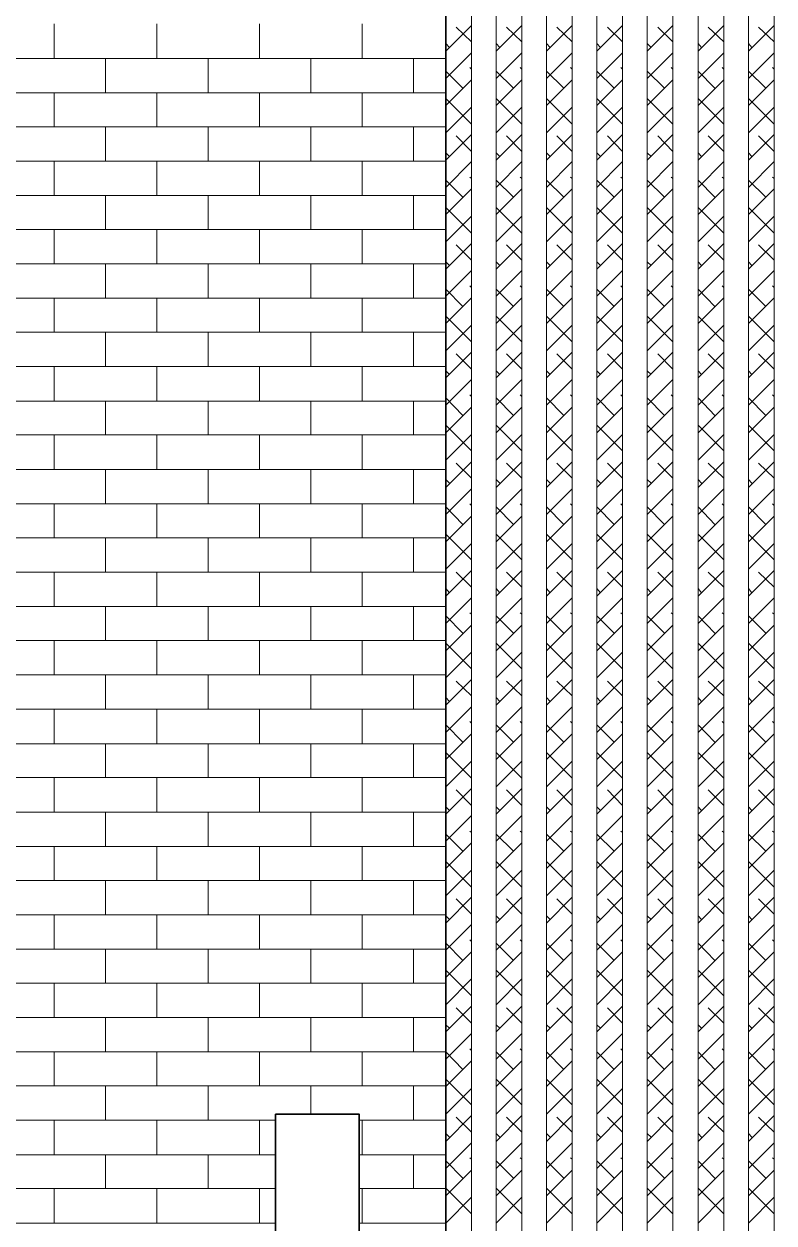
# Model space of a CAD drawing. Header units: inches. Extents: x 5 to 516, y -193 to 129.
# Drawn here: x 95.78 to 100.65, y -60.84 to -53.06 of the extents above; entities that cross this region are included whole.
import ezdxf

# ---------------------------------------------------------------- set-up
doc = ezdxf.new("R2010")
doc.units = ezdxf.units.IN
doc.header["$MEASUREMENT"] = 0
doc.layers.add('PDF4_Geometry', color=7, linetype='Continuous')

msp = doc.modelspace()

# ---------------------------------------------------------------- linework, layer by layer
at = {"layer": 'PDF4_Geometry', "lineweight": 35}
msp.add_lwpolyline([(98.5187573, -65.2863152), (98.5187573, -46.9696464)], dxfattribs=at)
at = {"layer": 'PDF4_Geometry', "lineweight": 15}
for points in [[(98.685424, -64.7863186), (98.685424, -47.0329839), (98.5187573, -47.0329839), (98.5187573, -64.7863186)], [(99.0120909, -64.7863186), (99.0120909, -47.0329839), (98.8454243, -47.0329839), (98.8454243, -64.7863186)], [(99.3387545, -64.7863186), (99.3387545, -47.0329839), (99.1720878, -47.0329839), (99.1720878, -64.7863186)], [(99.6654215, -64.7863186), (99.6654215, -47.0329839), (99.4987548, -47.0329839), (99.4987548, -64.7863186)], [(99.9920884, -64.7863186), (99.9920884, -47.0329839), (99.8254218, -47.0329839), (99.8254218, -64.7863186)], [(100.3220886, -64.7863186), (100.3220886, -47.0329839), (100.1554219, -47.0329839), (100.1554219, -64.7863186)], [(100.6487556, -64.7863186), (100.6487556, -47.0329839), (100.4820889, -47.0329839), (100.4820889, -64.7863186)]]:
    msp.add_lwpolyline(points, close=True, dxfattribs=at)
for points in [[(95.9754221, -53.2829844), (95.9754221, -53.0596511)], [(96.6420889, -53.2829844), (96.6420889, -53.0596511)], [(97.3087556, -53.2829844), (97.3087556, -53.0596511)], [(97.9754223, -53.2829844), (97.9754223, -53.0596511)], [(91.3120917, -53.2829844), (98.518759, -53.2829844)], [(96.3087555, -53.5063121), (96.3087555, -53.2829787)], [(96.9754222, -53.5063121), (96.9754222, -53.2829787)], [(97.6420889, -53.5063121), (97.6420889, -53.2829787)], [(98.3087557, -53.5063121), (98.3087557, -53.2829787)], [(91.3120917, -53.5063121), (98.518759, -53.5063121)], [(95.9754221, -53.7263167), (95.9754221, -53.5063167)], [(96.6420889, -53.7263167), (96.6420889, -53.5063167)], [(97.3087556, -53.7263167), (97.3087556, -53.5063167)], [(97.9754223, -53.7263167), (97.9754223, -53.5063167)], [(91.3120917, -53.7263167), (98.518759, -53.7263167)], [(96.3087555, -53.9496511), (96.3087555, -53.7263178)], [(96.9754222, -53.9496511), (96.9754222, -53.7263178)], [(97.6420889, -53.9496511), (97.6420889, -53.7263178)], [(98.3087557, -53.9496511), (98.3087557, -53.7263178)], [(91.3120917, -53.9496511), (98.518759, -53.9496511)], [(95.9754221, -54.1729788), (95.9754221, -53.9496454)], [(96.6420889, -54.1729788), (96.6420889, -53.9496454)], [(97.3087556, -54.1729788), (97.3087556, -53.9496454)], [(97.9754223, -54.1729788), (97.9754223, -53.9496454)], [(91.3120917, -54.1729788), (98.518759, -54.1729788)], [(96.3087555, -54.3929834), (96.3087555, -54.1729834)], [(96.9754222, -54.3929834), (96.9754222, -54.1729834)], [(97.6420889, -54.3929834), (97.6420889, -54.1729834)], [(98.3087557, -54.3929834), (98.3087557, -54.1729834)], [(91.3120917, -54.3929834), (98.518759, -54.3929834)], [(95.9754221, -54.6163179), (95.9754221, -54.3929845)], [(96.6420889, -54.6163179), (96.6420889, -54.3929845)], [(97.3087556, -54.6163179), (97.3087556, -54.3929845)], [(97.9754223, -54.6163179), (97.9754223, -54.3929845)], [(91.3120917, -54.6163179), (98.518759, -54.6163179)], [(96.3087555, -54.8396455), (96.3087555, -54.6163122)], [(96.9754222, -54.8396455), (96.9754222, -54.6163122)], [(97.6420889, -54.8396455), (97.6420889, -54.6163122)], [(98.3087557, -54.8396455), (98.3087557, -54.6163122)], [(91.3120917, -54.8396455), (98.518759, -54.8396455)], [(95.9754221, -55.0596501), (95.9754221, -54.8396501)], [(96.6420889, -55.0596501), (96.6420889, -54.8396501)], [(97.3087556, -55.0596501), (97.3087556, -54.8396501)], [(97.9754223, -55.0596501), (97.9754223, -54.8396501)], [(91.3120917, -55.0596501), (98.518759, -55.0596501)], [(96.3087555, -55.2829846), (96.3087555, -55.0596512)], [(96.9754222, -55.2829846), (96.9754222, -55.0596512)], [(97.6420889, -55.2829846), (97.6420889, -55.0596512)], [(98.3087557, -55.2829846), (98.3087557, -55.0596512)], [(91.3120917, -55.2829846), (98.518759, -55.2829846)], [(95.9754221, -55.5063122), (95.9754221, -55.2829789)], [(96.6420889, -55.5063122), (96.6420889, -55.2829789)], [(97.3087556, -55.5063122), (97.3087556, -55.2829789)], [(97.9754223, -55.5063122), (97.9754223, -55.2829789)], [(91.3120917, -55.5063122), (98.518759, -55.5063122)], [(96.3087555, -55.7263169), (96.3087555, -55.5063168)], [(96.9754222, -55.7263169), (96.9754222, -55.5063168)], [(97.6420889, -55.7263169), (97.6420889, -55.5063168)], [(98.3087557, -55.7263169), (98.3087557, -55.5063168)], [(91.3120917, -55.7263169), (98.518759, -55.7263169)], [(95.9754221, -55.9496513), (95.9754221, -55.726318)], [(96.6420889, -55.9496513), (96.6420889, -55.726318)], [(97.3087556, -55.9496513), (97.3087556, -55.726318)], [(97.9754223, -55.9496513), (97.9754223, -55.726318)], [(91.3120917, -55.9496513), (98.518759, -55.9496513)], [(96.3087555, -56.172979), (96.3087555, -55.9496456)], [(96.9754222, -56.172979), (96.9754222, -55.9496456)], [(97.6420889, -56.172979), (97.6420889, -55.9496456)], [(98.3087557, -56.172979), (98.3087557, -55.9496456)], [(91.3120917, -56.172979), (98.518759, -56.172979)], [(95.9754221, -56.3929836), (95.9754221, -56.1729836)], [(96.6420889, -56.3929836), (96.6420889, -56.1729836)], [(97.3087556, -56.3929836), (97.3087556, -56.1729836)], [(97.9754223, -56.3929836), (97.9754223, -56.1729836)], [(91.3120917, -56.3929836), (98.518759, -56.3929836)], [(96.3087555, -56.616318), (96.3087555, -56.3929847)], [(96.9754222, -56.616318), (96.9754222, -56.3929847)], [(97.6420889, -56.616318), (97.6420889, -56.3929847)], [(98.3087557, -56.616318), (98.3087557, -56.3929847)], [(91.3120917, -56.616318), (98.518759, -56.616318)], [(95.9754221, -56.8396457), (95.9754221, -56.6163123)], [(96.6420889, -56.8396457), (96.6420889, -56.6163123)], [(97.3087556, -56.8396457), (97.3087556, -56.6163123)], [(97.9754223, -56.8396457), (97.9754223, -56.6163123)], [(91.3120917, -56.8396457), (98.518759, -56.8396457)], [(96.3087555, -57.0596503), (96.3087555, -56.8396503)], [(96.9754222, -57.0596503), (96.9754222, -56.8396503)], [(97.6420889, -57.0596503), (97.6420889, -56.8396503)], [(98.3087557, -57.0596503), (98.3087557, -56.8396503)], [(91.3120917, -57.0596503), (98.518759, -57.0596503)], [(95.9754221, -57.2829847), (95.9754221, -57.0596514)], [(96.6420889, -57.2829847), (96.6420889, -57.0596514)], [(97.3087556, -57.2829847), (97.3087556, -57.0596514)], [(97.9754223, -57.2829847), (97.9754223, -57.0596514)], [(91.3120917, -57.2829847), (98.518759, -57.2829847)], [(96.3087555, -57.5063124), (96.3087555, -57.282979)], [(96.9754222, -57.5063124), (96.9754222, -57.282979)], [(97.6420889, -57.5063124), (97.6420889, -57.282979)], [(98.3087557, -57.5063124), (98.3087557, -57.282979)], [(91.3120917, -57.5063124), (98.518759, -57.5063124)], [(95.9754221, -57.7296468), (95.9754221, -57.5063135)], [(96.6420889, -57.7296468), (96.6420889, -57.5063135)], [(97.3087556, -57.7296468), (97.3087556, -57.5063135)], [(97.9754223, -57.7296468), (97.9754223, -57.5063135)], [(91.3120917, -57.7296468), (98.518759, -57.7296468)], [(96.3087555, -57.9496515), (96.3087555, -57.7296514)], [(96.9754222, -57.9496515), (96.9754222, -57.7296514)], [(97.6420889, -57.9496515), (97.6420889, -57.7296514)], [(98.3087557, -57.9496515), (98.3087557, -57.7296514)], [(91.3120917, -57.9496515), (98.518759, -57.9496515)], [(95.9754221, -58.1729791), (95.9754221, -57.9496458)], [(96.6420889, -58.1729791), (96.6420889, -57.9496458)], [(97.3087556, -58.1729791), (97.3087556, -57.9496458)], [(97.9754223, -58.1729791), (97.9754223, -57.9496458)], [(91.3120917, -58.1729791), (98.518759, -58.1729791)], [(96.3087555, -58.3963136), (96.3087555, -58.1729802)], [(96.9754222, -58.3963136), (96.9754222, -58.1729802)], [(97.6420889, -58.3963136), (97.6420889, -58.1729802)], [(98.3087557, -58.3963136), (98.3087557, -58.1729802)], [(91.3120917, -58.3963136), (98.518759, -58.3963136)], [(95.9754221, -58.6163182), (95.9754221, -58.3963182)], [(96.6420889, -58.6163182), (96.6420889, -58.3963182)], [(97.3087556, -58.6163182), (97.3087556, -58.3963182)], [(97.9754223, -58.6163182), (97.9754223, -58.3963182)], [(91.3120917, -58.6163182), (98.518759, -58.6163182)], [(96.3087555, -58.8396458), (96.3087555, -58.6163125)], [(96.9754222, -58.8396458), (96.9754222, -58.6163125)], [(97.6420889, -58.8396458), (97.6420889, -58.6163125)], [(98.3087557, -58.8396458), (98.3087557, -58.6163125)], [(91.3120917, -58.8396458), (98.518759, -58.8396458)], [(95.9754221, -59.0629803), (95.9754221, -58.8396469)], [(96.6420889, -59.0629803), (96.6420889, -58.8396469)], [(97.3087556, -59.0629803), (97.3087556, -58.8396469)], [(97.9754223, -59.0629803), (97.9754223, -58.8396469)], [(91.3120917, -59.0629803), (98.518759, -59.0629803)], [(96.3087555, -59.2829849), (96.3087555, -59.0629849)], [(96.9754222, -59.2829849), (96.9754222, -59.0629849)], [(97.6420889, -59.2829849), (97.6420889, -59.0629849)], [(98.3087557, -59.2829849), (98.3087557, -59.0629849)], [(91.3120917, -59.2829849), (98.518759, -59.2829849)], [(95.9754221, -59.5063126), (95.9754221, -59.2829792)], [(96.6420889, -59.5063126), (96.6420889, -59.2829792)], [(97.3087556, -59.5063126), (97.3087556, -59.2829792)], [(97.9754223, -59.5063126), (97.9754223, -59.2829792)], [(91.3120917, -59.5063126), (98.518759, -59.5063126)], [(96.3087555, -59.729647), (96.3087555, -59.5063136)], [(96.9754222, -59.729647), (96.9754222, -59.5063136)], [(97.6420889, -59.729647), (97.6420889, -59.5063136)], [(98.3087557, -59.729647), (98.3087557, -59.5063136)], [(91.3120917, -59.729647), (98.518759, -59.729647)], [(95.9754221, -59.9496516), (95.9754221, -59.7296516)], [(96.6420889, -59.9496516), (96.6420889, -59.7296516)], [(97.3087556, -59.9496516), (97.3087556, -59.7296516)], [(97.9754223, -59.9496516), (97.9754223, -59.7296516)], [(91.3120917, -59.9496516), (98.518759, -59.9496516)], [(96.3087555, -60.1729793), (96.3087555, -59.9496459)], [(96.9754222, -60.1729793), (96.9754222, -59.9496459)], [(97.6420889, -60.1329809), (97.6420889, -59.9496476)], [(98.3087557, -60.1729793), (98.3087557, -59.9496459)], [(91.3120917, -60.1729793), (97.4120923, -60.1729793)], [(95.9754221, -60.3963137), (95.9754221, -60.1729804)], [(96.6420889, -60.3963137), (96.6420889, -60.1729804)], [(97.3087556, -60.3963137), (97.3087556, -60.1729804)], [(97.9554231, -60.1729793), (98.5187565, -60.1729793)], [(97.9754223, -60.3963137), (97.9754223, -60.1729804)], [(91.3120917, -60.3963137), (97.4120923, -60.3963137)], [(96.3087555, -60.6163183), (96.3087555, -60.3963183)], [(96.9754222, -60.6163183), (96.9754222, -60.3963183)], [(97.9554231, -60.3963137), (98.5187565, -60.3963137)], [(98.3087557, -60.6163183), (98.3087557, -60.3963183)], [(91.3120917, -60.6163183), (97.4120923, -60.6163183)], [(95.9754221, -60.839646), (95.9754221, -60.6163126)], [(96.6420889, -60.839646), (96.6420889, -60.6163126)], [(97.3087556, -60.839646), (97.3087556, -60.6163126)], [(97.9554231, -60.6163183), (98.5187565, -60.6163183)], [(97.9754223, -60.839646), (97.9754223, -60.6163126)], [(91.3120917, -60.839646), (97.4120923, -60.839646)], [(97.9554231, -60.839646), (98.5187565, -60.839646)]]:
    msp.add_lwpolyline(points, dxfattribs=at)
at = {"layer": 'PDF4_Geometry', "color": 8, "lineweight": 15, "true_color": 0x808080}
for points in [[(98.5187573, -53.2363129), (98.685424, -53.0696462)], [(98.685424, -53.1763153), (98.585424, -53.0796486)], [(98.8454243, -53.2363129), (99.0120909, -53.0696462)], [(99.0120909, -53.1763153), (98.9120909, -53.0796486)], [(99.1720878, -53.2363129), (99.3387545, -53.0696462)], [(99.3387545, -53.1763153), (99.2387545, -53.0796486)], [(99.4987548, -53.2363129), (99.6654215, -53.0696462)], [(99.6654215, -53.1763153), (99.5687548, -53.0796486)], [(99.8254218, -53.2363129), (99.9920884, -53.0696462)], [(99.9920884, -53.1763153), (99.8954218, -53.0796486)], [(100.1554219, -53.2363129), (100.3220886, -53.0696462)], [(100.3220886, -53.1763153), (100.2220886, -53.0796486)], [(100.4820889, -53.2363129), (100.6487556, -53.0696462)], [(100.6487556, -53.1763153), (100.5487556, -53.0796486)], [(98.5420897, -53.2129839), (98.5187563, -53.1863172)], [(98.8687566, -53.2129839), (98.8454233, -53.1863172)], [(99.1954236, -53.2129839), (99.1720903, -53.1863172)], [(99.5220872, -53.2129839), (99.4987538, -53.1863172)], [(99.8520907, -53.2129839), (99.8254241, -53.1863172)], [(100.1787577, -53.2129839), (100.1554244, -53.1863172)], [(100.5054213, -53.2129839), (100.4820879, -53.1863172)], [(98.5187573, -53.4129825), (98.685424, -53.2463159)], [(98.8454243, -53.4129825), (99.0120909, -53.2463159)], [(99.1720878, -53.4129825), (99.3387545, -53.2463159)], [(99.4987548, -53.4129825), (99.6654215, -53.2463159)], [(99.8254218, -53.4129825), (99.9920884, -53.2463159)], [(100.1554219, -53.4129825), (100.3220886, -53.2463159)], [(100.4820889, -53.4129825), (100.6487556, -53.2463159)], [(98.6287562, -53.4763167), (98.5187562, -53.3663167)], [(98.685424, -53.352985), (98.675424, -53.342985)], [(98.9587564, -53.4763167), (98.845423, -53.3663167)], [(99.0120909, -53.352985), (99.0020909, -53.342985)], [(99.2854233, -53.4763167), (99.17209, -53.3663167)], [(99.3387545, -53.352985), (99.3287545, -53.342985)], [(99.6120903, -53.4763167), (99.498757, -53.3663167)], [(99.6654215, -53.352985), (99.6554215, -53.342985)], [(99.9387539, -53.4763167), (99.8254205, -53.3663167)], [(99.9920884, -53.352985), (99.9820884, -53.342985)], [(100.2654208, -53.4763167), (100.1554208, -53.3663167)], [(100.3220886, -53.352985), (100.3120886, -53.342985)], [(100.5954244, -53.4763167), (100.4820911, -53.3663167)], [(100.6487556, -53.352985), (100.6387556, -53.342985)], [(98.5187573, -53.5896454), (98.685424, -53.4229787)], [(98.8454243, -53.5896454), (99.0120909, -53.4229787)], [(99.1720878, -53.5896454), (99.3387545, -53.4229787)], [(99.4987548, -53.5896454), (99.6654215, -53.4229787)], [(99.8254218, -53.5896454), (99.9920884, -53.4229787)], [(100.1554219, -53.5896454), (100.3220886, -53.4229787)], [(100.4820889, -53.5896454), (100.6487556, -53.4229787)], [(98.685424, -53.7096473), (98.5187573, -53.5429806)], [(98.5187573, -53.7663151), (98.685424, -53.5996484)], [(99.0120909, -53.7096473), (98.8454243, -53.5429806)], [(98.8454243, -53.7663151), (99.0120909, -53.5996484)], [(99.3387545, -53.7096473), (99.1720878, -53.5429806)], [(99.1720878, -53.7663151), (99.3387545, -53.5996484)], [(99.6654215, -53.7096473), (99.4987548, -53.5429806)], [(99.4987548, -53.7663151), (99.6654215, -53.5996484)], [(99.9920884, -53.7096473), (99.8254218, -53.5429806)], [(99.8254218, -53.7663151), (99.9920884, -53.5996484)], [(100.3220886, -53.7096473), (100.1554219, -53.5429806)], [(100.1554219, -53.7663151), (100.3220886, -53.5996484)], [(100.6487556, -53.7096473), (100.4820889, -53.5429806)], [(100.4820889, -53.7663151), (100.6487556, -53.5996484)], [(98.5187573, -53.942978), (98.685424, -53.7763113)], [(98.685424, -53.886317), (98.585424, -53.786317)], [(98.8454243, -53.942978), (99.0120909, -53.7763113)], [(99.0120909, -53.886317), (98.9120909, -53.786317)], [(99.1720878, -53.942978), (99.3387545, -53.7763113)], [(99.3387545, -53.886317), (99.2387545, -53.786317)], [(99.4987548, -53.942978), (99.6654215, -53.7763113)], [(99.6654215, -53.886317), (99.5687548, -53.786317)], [(99.8254218, -53.942978), (99.9920884, -53.7763113)], [(99.9920884, -53.886317), (99.8954218, -53.786317)], [(100.1554219, -53.942978), (100.3220886, -53.7763113)], [(100.3220886, -53.886317), (100.2220886, -53.786317)], [(100.4820889, -53.942978), (100.6487556, -53.7763113)], [(100.6487556, -53.886317), (100.5487556, -53.786317)], [(98.5420897, -53.919649), (98.5187563, -53.8963156)], [(98.8687566, -53.919649), (98.8454233, -53.8963156)], [(99.1954236, -53.919649), (99.1720903, -53.8963156)], [(99.5220872, -53.919649), (99.4987538, -53.8963156)], [(99.8520907, -53.919649), (99.8254241, -53.8963156)], [(100.1787577, -53.919649), (100.1554244, -53.8963156)], [(100.5054213, -53.919649), (100.4820879, -53.8963156)], [(98.5187573, -54.1196476), (98.685424, -53.9529809)], [(98.8454243, -54.1196476), (99.0120909, -53.9529809)], [(99.1720878, -54.1196476), (99.3387545, -53.9529809)], [(99.4987548, -54.1196476), (99.6654215, -53.9529809)], [(99.8254218, -54.1196476), (99.9920884, -53.9529809)], [(100.1554219, -54.1196476), (100.3220886, -53.9529809)], [(100.4820889, -54.1196476), (100.6487556, -53.9529809)], [(98.685424, -54.0629799), (98.675424, -54.0529799)], [(99.0120909, -54.0629799), (99.0020909, -54.0529799)], [(99.3387545, -54.0629799), (99.3287545, -54.0529799)], [(99.6654215, -54.0629799), (99.6554215, -54.0529799)], [(99.9920884, -54.0629799), (99.9820884, -54.0529799)], [(100.3220886, -54.0629799), (100.3120886, -54.0529799)], [(100.6487556, -54.0629799), (100.6387556, -54.0529799)], [(98.6287562, -54.1829818), (98.5187562, -54.0729818)], [(98.5187573, -54.2963173), (98.685424, -54.1296506)], [(98.9587564, -54.1829818), (98.845423, -54.0729818)], [(98.8454243, -54.2963173), (99.0120909, -54.1296506)], [(99.1720878, -54.2963173), (99.3387545, -54.1296506)], [(99.2854233, -54.1829818), (99.17209, -54.0729818)], [(99.4987548, -54.2963173), (99.6654215, -54.1296506)], [(99.6120903, -54.1829818), (99.498757, -54.0729818)], [(99.9387539, -54.1829818), (99.8254205, -54.0729818)], [(99.8254218, -54.2963173), (99.9920884, -54.1296506)], [(100.2654208, -54.1829818), (100.1554208, -54.0729818)], [(100.1554219, -54.2963173), (100.3220886, -54.1296506)], [(100.4820889, -54.2963173), (100.6487556, -54.1296506)], [(100.5954244, -54.1829818), (100.4820911, -54.0729818)], [(98.685424, -54.4163124), (98.5187573, -54.2496457)], [(99.0120909, -54.4163124), (98.8454243, -54.2496457)], [(99.3387545, -54.4163124), (99.1720878, -54.2496457)], [(99.6654215, -54.4163124), (99.4987548, -54.2496457)], [(99.9920884, -54.4163124), (99.8254218, -54.2496457)], [(100.3220886, -54.4163124), (100.1554219, -54.2496457)], [(100.6487556, -54.4163124), (100.4820889, -54.2496457)], [(98.5187573, -54.4729802), (98.685424, -54.3063135)], [(98.8454243, -54.4729802), (99.0120909, -54.3063135)], [(99.1720878, -54.4729802), (99.3387545, -54.3063135)], [(99.4987548, -54.4729802), (99.6654215, -54.3063135)], [(99.8254218, -54.4729802), (99.9920884, -54.3063135)], [(100.1554219, -54.4729802), (100.3220886, -54.3063135)], [(100.4820889, -54.4729802), (100.6487556, -54.3063135)], [(98.5187573, -54.6496498), (98.685424, -54.4829832)], [(98.685424, -54.5929821), (98.585424, -54.4929821)], [(98.8454243, -54.6496498), (99.0120909, -54.4829832)], [(99.0120909, -54.5929821), (98.9120909, -54.4929821)], [(99.1720878, -54.6496498), (99.3387545, -54.4829832)], [(99.3387545, -54.5929821), (99.2387545, -54.4929821)], [(99.4987548, -54.6496498), (99.6654215, -54.4829832)], [(99.6654215, -54.5929821), (99.5687548, -54.4929821)], [(99.8254218, -54.6496498), (99.9920884, -54.4829832)], [(99.9920884, -54.5929821), (99.8954218, -54.4929821)], [(100.1554219, -54.6496498), (100.3220886, -54.4829832)], [(100.3220886, -54.5929821), (100.2220886, -54.4929821)], [(100.4820889, -54.6496498), (100.6487556, -54.4829832)], [(100.6487556, -54.5929821), (100.5487556, -54.4929821)], [(98.5420897, -54.6263141), (98.5187563, -54.6029807)], [(98.8687566, -54.6263141), (98.8454233, -54.6029807)], [(99.1954236, -54.6263141), (99.1720903, -54.6029807)], [(99.5220872, -54.6263141), (99.4987538, -54.6029807)], [(99.8520907, -54.6263141), (99.8254241, -54.6029807)], [(100.1787577, -54.6263141), (100.1554244, -54.6029807)], [(100.5054213, -54.6263141), (100.4820879, -54.6029807)], [(98.5187573, -54.8263127), (98.685424, -54.659646)], [(98.8454243, -54.8263127), (99.0120909, -54.659646)], [(99.1720878, -54.8263127), (99.3387545, -54.659646)], [(99.4987548, -54.8263127), (99.6654215, -54.659646)], [(99.8254218, -54.8263127), (99.9920884, -54.659646)], [(100.1554219, -54.8263127), (100.3220886, -54.659646)], [(100.4820889, -54.8263127), (100.6487556, -54.659646)], [(98.685424, -54.7696518), (98.675424, -54.7596517)], [(99.0120909, -54.7696518), (99.0020909, -54.7596517)], [(99.3387545, -54.7696518), (99.3287545, -54.7596517)], [(99.6654215, -54.7696518), (99.6554215, -54.7596517)], [(99.9920884, -54.7696518), (99.9820884, -54.7596517)], [(100.3220886, -54.7696518), (100.3120886, -54.7596517)], [(100.6487556, -54.7696518), (100.6387556, -54.7596517)], [(98.6287562, -54.8929835), (98.5187562, -54.7796501)], [(98.5187573, -55.0029824), (98.685424, -54.8363157)], [(98.9587564, -54.8929835), (98.845423, -54.7796501)], [(98.8454243, -55.0029824), (99.0120909, -54.8363157)], [(99.1720878, -55.0029824), (99.3387545, -54.8363157)], [(99.2854233, -54.8929835), (99.17209, -54.7796501)], [(99.4987548, -55.0029824), (99.6654215, -54.8363157)], [(99.6120903, -54.8929835), (99.498757, -54.7796501)], [(99.9387539, -54.8929835), (99.8254205, -54.7796501)], [(99.8254218, -55.0029824), (99.9920884, -54.8363157)], [(100.2654208, -54.8929835), (100.1554208, -54.7796501)], [(100.1554219, -55.0029824), (100.3220886, -54.8363157)], [(100.4820889, -55.0029824), (100.6487556, -54.8363157)], [(100.5954244, -54.8929835), (100.4820911, -54.7796501)], [(98.685424, -55.1229775), (98.5187573, -54.9563108)], [(99.0120909, -55.1229775), (98.8454243, -54.9563108)], [(99.3387545, -55.1229775), (99.1720878, -54.9563108)], [(99.6654215, -55.1229775), (99.4987548, -54.9563108)], [(99.9920884, -55.1229775), (99.8254218, -54.9563108)], [(100.3220886, -55.1229775), (100.1554219, -54.9563108)], [(100.6487556, -55.1229775), (100.4820889, -54.9563108)], [(98.5187573, -55.1796453), (98.685424, -55.0129786)], [(98.8454243, -55.1796453), (99.0120909, -55.0129786)], [(99.1720878, -55.1796453), (99.3387545, -55.0129786)], [(99.4987548, -55.1796453), (99.6654215, -55.0129786)], [(99.8254218, -55.1796453), (99.9920884, -55.0129786)], [(100.1554219, -55.1796453), (100.3220886, -55.0129786)], [(100.4820889, -55.1796453), (100.6487556, -55.0129786)], [(98.5187573, -55.3563149), (98.685424, -55.1896483)], [(98.685424, -55.2996472), (98.585424, -55.1996472)], [(98.8454243, -55.3563149), (99.0120909, -55.1896483)], [(99.0120909, -55.2996472), (98.9120909, -55.1996472)], [(99.1720878, -55.3563149), (99.3387545, -55.1896483)], [(99.3387545, -55.2996472), (99.2387545, -55.1996472)], [(99.4987548, -55.3563149), (99.6654215, -55.1896483)], [(99.6654215, -55.2996472), (99.5687548, -55.1996472)], [(99.8254218, -55.3563149), (99.9920884, -55.1896483)], [(99.9920884, -55.2996472), (99.8954218, -55.1996472)], [(100.1554219, -55.3563149), (100.3220886, -55.1896483)], [(100.3220886, -55.2996472), (100.2220886, -55.1996472)], [(100.4820889, -55.3563149), (100.6487556, -55.1896483)], [(100.6487556, -55.2996472), (100.5487556, -55.1996472)], [(98.5420897, -55.3329792), (98.5187563, -55.3096458)], [(98.8687566, -55.3329792), (98.8454233, -55.3096458)], [(99.1954236, -55.3329792), (99.1720903, -55.3096458)], [(99.5220872, -55.3329792), (99.4987538, -55.3096458)], [(99.8520907, -55.3329792), (99.8254241, -55.3096458)], [(100.1787577, -55.3329792), (100.1554244, -55.3096458)], [(100.5054213, -55.3329792), (100.4820879, -55.3096458)], [(98.5187573, -55.5329846), (98.685424, -55.3663179)], [(98.8454243, -55.5329846), (99.0120909, -55.3663179)], [(99.1720878, -55.5329846), (99.3387545, -55.3663179)], [(99.4987548, -55.5329846), (99.6654215, -55.3663179)], [(99.8254218, -55.5329846), (99.9920884, -55.3663179)], [(100.1554219, -55.5329846), (100.3220886, -55.3663179)], [(100.4820889, -55.5329846), (100.6487556, -55.3663179)], [(98.685424, -55.4763168), (98.675424, -55.4663168)], [(99.0120909, -55.4763168), (99.0020909, -55.4663168)], [(99.3387545, -55.4763168), (99.3287545, -55.4663168)], [(99.6654215, -55.4763168), (99.6554215, -55.4663168)], [(99.9920884, -55.4763168), (99.9820884, -55.4663168)], [(100.3220886, -55.4763168), (100.3120886, -55.4663168)], [(100.6487556, -55.4763168), (100.6387556, -55.4663168)], [(98.6287562, -55.5996486), (98.5187562, -55.4863152)], [(98.5187573, -55.7129841), (98.685424, -55.5463174)], [(98.9587564, -55.5996486), (98.845423, -55.4863152)], [(98.8454243, -55.7129841), (99.0120909, -55.5463174)], [(99.1720878, -55.7129841), (99.3387545, -55.5463174)], [(99.2854233, -55.5996486), (99.17209, -55.4863152)], [(99.4987548, -55.7129841), (99.6654215, -55.5463174)], [(99.6120903, -55.5996486), (99.498757, -55.4863152)], [(99.9387539, -55.5996486), (99.8254205, -55.4863152)], [(99.8254218, -55.7129841), (99.9920884, -55.5463174)], [(100.2654208, -55.5996486), (100.1554208, -55.4863152)], [(100.1554219, -55.7129841), (100.3220886, -55.5463174)], [(100.4820889, -55.7129841), (100.6487556, -55.5463174)], [(100.5954244, -55.5996486), (100.4820911, -55.4863152)], [(98.685424, -55.8296494), (98.5187573, -55.6629827)], [(99.0120909, -55.8296494), (98.8454243, -55.6629827)], [(99.3387545, -55.8296494), (99.1720878, -55.6629827)], [(99.6654215, -55.8296494), (99.4987548, -55.6629827)], [(99.9920884, -55.8296494), (99.8254218, -55.6629827)], [(100.3220886, -55.8296494), (100.1554219, -55.6629827)], [(100.6487556, -55.8296494), (100.4820889, -55.6629827)], [(98.5187573, -55.889647), (98.685424, -55.7229803)], [(98.8454243, -55.889647), (99.0120909, -55.7229803)], [(99.1720878, -55.889647), (99.3387545, -55.7229803)], [(99.4987548, -55.889647), (99.6654215, -55.7229803)], [(99.8254218, -55.889647), (99.9920884, -55.7229803)], [(100.1554219, -55.889647), (100.3220886, -55.7229803)], [(100.4820889, -55.889647), (100.6487556, -55.7229803)], [(98.5187573, -56.0663166), (98.685424, -55.8996499)], [(98.685424, -56.0063123), (98.585424, -55.9096456)], [(98.8454243, -56.0663166), (99.0120909, -55.8996499)], [(99.0120909, -56.0063123), (98.9120909, -55.9096456)], [(99.1720878, -56.0663166), (99.3387545, -55.8996499)], [(99.3387545, -56.0063123), (99.2387545, -55.9096456)], [(99.4987548, -56.0663166), (99.6654215, -55.8996499)], [(99.6654215, -56.0063123), (99.5687548, -55.9096456)], [(99.8254218, -56.0663166), (99.9920884, -55.8996499)], [(99.9920884, -56.0063123), (99.8954218, -55.9096456)], [(100.1554219, -56.0663166), (100.3220886, -55.8996499)], [(100.3220886, -56.0063123), (100.2220886, -55.9096456)], [(100.4820889, -56.0663166), (100.6487556, -55.8996499)], [(100.6487556, -56.0063123), (100.5487556, -55.9096456)], [(98.5420897, -56.0396443), (98.5187563, -56.0163109)], [(98.5187573, -56.2429795), (98.685424, -56.0763128)], [(98.8687566, -56.0396443), (98.8454233, -56.0163109)], [(98.8454243, -56.2429795), (99.0120909, -56.0763128)], [(99.1720878, -56.2429795), (99.3387545, -56.0763128)], [(99.1954236, -56.0396443), (99.1720903, -56.0163109)], [(99.5220872, -56.0396443), (99.4987538, -56.0163109)], [(99.4987548, -56.2429795), (99.6654215, -56.0763128)], [(99.8254218, -56.2429795), (99.9920884, -56.0763128)], [(99.8520907, -56.0396443), (99.8254241, -56.0163109)], [(100.1554219, -56.2429795), (100.3220886, -56.0763128)], [(100.1787577, -56.0396443), (100.1554244, -56.0163109)], [(100.5054213, -56.0396443), (100.4820879, -56.0163109)], [(100.4820889, -56.2429795), (100.6487556, -56.0763128)], [(98.6287562, -56.3063137), (98.5187562, -56.1929803)], [(98.685424, -56.1829819), (98.675424, -56.1729819)], [(98.9587564, -56.3063137), (98.845423, -56.1929803)], [(99.0120909, -56.1829819), (99.0020909, -56.1729819)], [(99.2854233, -56.3063137), (99.17209, -56.1929803)], [(99.3387545, -56.1829819), (99.3287545, -56.1729819)], [(99.6120903, -56.3063137), (99.498757, -56.1929803)], [(99.6654215, -56.1829819), (99.6554215, -56.1729819)], [(99.9387539, -56.3063137), (99.8254205, -56.1929803)], [(99.9920884, -56.1829819), (99.9820884, -56.1729819)], [(100.2654208, -56.3063137), (100.1554208, -56.1929803)], [(100.3220886, -56.1829819), (100.3120886, -56.1729819)], [(100.5954244, -56.3063137), (100.4820911, -56.1929803)], [(100.6487556, -56.1829819), (100.6387556, -56.1729819)], [(98.5187573, -56.4196492), (98.685424, -56.2529825)], [(98.8454243, -56.4196492), (99.0120909, -56.2529825)], [(99.1720878, -56.4196492), (99.3387545, -56.2529825)], [(99.4987548, -56.4196492), (99.6654215, -56.2529825)], [(99.8254218, -56.4196492), (99.9920884, -56.2529825)], [(100.1554219, -56.4196492), (100.3220886, -56.2529825)], [(100.4820889, -56.4196492), (100.6487556, -56.2529825)], [(98.685424, -56.5363145), (98.5187573, -56.3696478)], [(99.0120909, -56.5363145), (98.8454243, -56.3696478)], [(99.3387545, -56.5363145), (99.1720878, -56.3696478)], [(99.6654215, -56.5363145), (99.4987548, -56.3696478)], [(99.9920884, -56.5363145), (99.8254218, -56.3696478)], [(100.3220886, -56.5363145), (100.1554219, -56.3696478)], [(100.6487556, -56.5363145), (100.4820889, -56.3696478)], [(98.5187573, -56.5963121), (98.685424, -56.4296454)], [(98.8454243, -56.5963121), (99.0120909, -56.4296454)], [(99.1720878, -56.5963121), (99.3387545, -56.4296454)], [(99.4987548, -56.5963121), (99.6654215, -56.4296454)], [(99.8254218, -56.5963121), (99.9920884, -56.4296454)], [(100.1554219, -56.5963121), (100.3220886, -56.4296454)], [(100.4820889, -56.5963121), (100.6487556, -56.4296454)], [(98.5187573, -56.7729817), (98.685424, -56.606315)], [(98.685424, -56.7129842), (98.585424, -56.6163175)], [(98.8454243, -56.7729817), (99.0120909, -56.606315)], [(99.0120909, -56.7129842), (98.9120909, -56.6163175)], [(99.1720878, -56.7729817), (99.3387545, -56.606315)], [(99.3387545, -56.7129842), (99.2387545, -56.6163175)], [(99.4987548, -56.7729817), (99.6654215, -56.606315)], [(99.6654215, -56.7129842), (99.5687548, -56.6163175)], [(99.8254218, -56.7729817), (99.9920884, -56.606315)], [(99.9920884, -56.7129842), (99.8954218, -56.6163175)], [(100.1554219, -56.7729817), (100.3220886, -56.606315)], [(100.3220886, -56.7129842), (100.2220886, -56.6163175)], [(100.4820889, -56.7729817), (100.6487556, -56.606315)], [(100.6487556, -56.7129842), (100.5487556, -56.6163175)], [(98.5420897, -56.7496459), (98.5187563, -56.7229793)], [(98.5187573, -56.9496514), (98.685424, -56.7829847)], [(98.8687566, -56.7496459), (98.8454233, -56.7229793)], [(98.8454243, -56.9496514), (99.0120909, -56.7829847)], [(99.1720878, -56.9496514), (99.3387545, -56.7829847)], [(99.1954236, -56.7496459), (99.1720903, -56.7229793)], [(99.5220872, -56.7496459), (99.4987538, -56.7229793)], [(99.4987548, -56.9496514), (99.6654215, -56.7829847)], [(99.8254218, -56.9496514), (99.9920884, -56.7829847)], [(99.8520907, -56.7496459), (99.8254241, -56.7229793)], [(100.1554219, -56.9496514), (100.3220886, -56.7829847)], [(100.1787577, -56.7496459), (100.1554244, -56.7229793)], [(100.5054213, -56.7496459), (100.4820879, -56.7229793)], [(100.4820889, -56.9496514), (100.6487556, -56.7829847)], [(98.6287562, -57.0129788), (98.5187562, -56.8996454)], [(98.685424, -56.889647), (98.675424, -56.879647)], [(98.9587564, -57.0129788), (98.845423, -56.8996454)], [(99.0120909, -56.889647), (99.0020909, -56.879647)], [(99.2854233, -57.0129788), (99.17209, -56.8996454)], [(99.3387545, -56.889647), (99.3287545, -56.879647)], [(99.6120903, -57.0129788), (99.498757, -56.8996454)], [(99.6654215, -56.889647), (99.6554215, -56.879647)], [(99.9387539, -57.0129788), (99.8254205, -56.8996454)], [(99.9920884, -56.889647), (99.9820884, -56.879647)], [(100.2654208, -57.0129788), (100.1554208, -56.8996454)], [(100.3220886, -56.889647), (100.3120886, -56.879647)], [(100.5954244, -57.0129788), (100.4820911, -56.8996454)], [(100.6487556, -56.889647), (100.6387556, -56.879647)], [(98.5187573, -57.1263143), (98.685424, -56.9596476)], [(98.8454243, -57.1263143), (99.0120909, -56.9596476)], [(99.1720878, -57.1263143), (99.3387545, -56.9596476)], [(99.4987548, -57.1263143), (99.6654215, -56.9596476)], [(99.8254218, -57.1263143), (99.9920884, -56.9596476)], [(100.1554219, -57.1263143), (100.3220886, -56.9596476)], [(100.4820889, -57.1263143), (100.6487556, -56.9596476)], [(98.685424, -57.2429796), (98.5187573, -57.0763129)], [(99.0120909, -57.2429796), (98.8454243, -57.0763129)], [(99.3387545, -57.2429796), (99.1720878, -57.0763129)], [(99.6654215, -57.2429796), (99.4987548, -57.0763129)], [(99.9920884, -57.2429796), (99.8254218, -57.0763129)], [(100.3220886, -57.2429796), (100.1554219, -57.0763129)], [(100.6487556, -57.2429796), (100.4820889, -57.0763129)], [(98.5187573, -57.3029839), (98.685424, -57.1363172)], [(98.8454243, -57.3029839), (99.0120909, -57.1363172)], [(99.1720878, -57.3029839), (99.3387545, -57.1363172)], [(99.4987548, -57.3029839), (99.6654215, -57.1363172)], [(99.8254218, -57.3029839), (99.9920884, -57.1363172)], [(100.1554219, -57.3029839), (100.3220886, -57.1363172)], [(100.4820889, -57.3029839), (100.6487556, -57.1363172)], [(98.5187573, -57.4796468), (98.685424, -57.3129801)], [(98.685424, -57.4196492), (98.585424, -57.3229826)], [(98.8454243, -57.4796468), (99.0120909, -57.3129801)], [(99.0120909, -57.4196492), (98.9120909, -57.3229826)], [(99.1720878, -57.4796468), (99.3387545, -57.3129801)], [(99.3387545, -57.4196492), (99.2387545, -57.3229826)], [(99.4987548, -57.4796468), (99.6654215, -57.3129801)], [(99.6654215, -57.4196492), (99.5687548, -57.3229826)], [(99.8254218, -57.4796468), (99.9920884, -57.3129801)], [(99.9920884, -57.4196492), (99.8954218, -57.3229826)], [(100.1554219, -57.4796468), (100.3220886, -57.3129801)], [(100.3220886, -57.4196492), (100.2220886, -57.3229826)], [(100.4820889, -57.4796468), (100.6487556, -57.3129801)], [(100.6487556, -57.4196492), (100.5487556, -57.3229826)], [(98.5420897, -57.456311), (98.5187563, -57.4296444)], [(98.5187573, -57.6563165), (98.685424, -57.4896498)], [(98.8687566, -57.456311), (98.8454233, -57.4296444)], [(98.8454243, -57.6563165), (99.0120909, -57.4896498)], [(99.1720878, -57.6563165), (99.3387545, -57.4896498)], [(99.1954236, -57.456311), (99.1720903, -57.4296444)], [(99.5220872, -57.456311), (99.4987538, -57.4296444)], [(99.4987548, -57.6563165), (99.6654215, -57.4896498)], [(99.8254218, -57.6563165), (99.9920884, -57.4896498)], [(99.8520907, -57.456311), (99.8254241, -57.4296444)], [(100.1554219, -57.6563165), (100.3220886, -57.4896498)], [(100.1787577, -57.456311), (100.1554244, -57.4296444)], [(100.5054213, -57.456311), (100.4820879, -57.4296444)], [(100.4820889, -57.6563165), (100.6487556, -57.4896498)], [(98.6287562, -57.7196506), (98.5187562, -57.6063173)], [(98.685424, -57.5963121), (98.675424, -57.5863121)], [(98.9587564, -57.7196506), (98.845423, -57.6063173)], [(99.0120909, -57.5963121), (99.0020909, -57.5863121)], [(99.2854233, -57.7196506), (99.17209, -57.6063173)], [(99.3387545, -57.5963121), (99.3287545, -57.5863121)], [(99.6120903, -57.7196506), (99.498757, -57.6063173)], [(99.6654215, -57.5963121), (99.6554215, -57.5863121)], [(99.9387539, -57.7196506), (99.8254205, -57.6063173)], [(99.9920884, -57.5963121), (99.9820884, -57.5863121)], [(100.2654208, -57.7196506), (100.1554208, -57.6063173)], [(100.3220886, -57.5963121), (100.3120886, -57.5863121)], [(100.5954244, -57.7196506), (100.4820911, -57.6063173)], [(100.6487556, -57.5963121), (100.6387556, -57.5863121)], [(98.5187573, -57.8329794), (98.685424, -57.6663127)], [(98.8454243, -57.8329794), (99.0120909, -57.6663127)], [(99.1720878, -57.8329794), (99.3387545, -57.6663127)], [(99.4987548, -57.8329794), (99.6654215, -57.6663127)], [(99.8254218, -57.8329794), (99.9920884, -57.6663127)], [(100.1554219, -57.8329794), (100.3220886, -57.6663127)], [(100.4820889, -57.8329794), (100.6487556, -57.6663127)], [(98.685424, -57.9529813), (98.5187573, -57.7863146)], [(99.0120909, -57.9529813), (98.8454243, -57.7863146)], [(99.3387545, -57.9529813), (99.1720878, -57.7863146)], [(99.6654215, -57.9529813), (99.4987548, -57.7863146)], [(99.9920884, -57.9529813), (99.8254218, -57.7863146)], [(100.3220886, -57.9529813), (100.1554219, -57.7863146)], [(100.6487556, -57.9529813), (100.4820889, -57.7863146)], [(98.5187573, -58.009649), (98.685424, -57.8429823)], [(98.8454243, -58.009649), (99.0120909, -57.8429823)], [(99.1720878, -58.009649), (99.3387545, -57.8429823)], [(99.4987548, -58.009649), (99.6654215, -57.8429823)], [(99.8254218, -58.009649), (99.9920884, -57.8429823)], [(100.1554219, -58.009649), (100.3220886, -57.8429823)], [(100.4820889, -58.009649), (100.6487556, -57.8429823)], [(98.5187573, -58.1863187), (98.685424, -58.019652)], [(98.685424, -58.1296509), (98.585424, -58.0296509)], [(98.8454243, -58.1863187), (99.0120909, -58.019652)], [(99.0120909, -58.1296509), (98.9120909, -58.0296509)], [(99.1720878, -58.1863187), (99.3387545, -58.019652)], [(99.3387545, -58.1296509), (99.2387545, -58.0296509)], [(99.4987548, -58.1863187), (99.6654215, -58.019652)], [(99.6654215, -58.1296509), (99.5687548, -58.0296509)], [(99.8254218, -58.1863187), (99.9920884, -58.019652)], [(99.9920884, -58.1296509), (99.8954218, -58.0296509)], [(100.1554219, -58.1863187), (100.3220886, -58.019652)], [(100.3220886, -58.1296509), (100.2220886, -58.0296509)], [(100.4820889, -58.1863187), (100.6487556, -58.019652)], [(100.6487556, -58.1296509), (100.5487556, -58.0296509)], [(98.5420897, -58.1629829), (98.5187563, -58.1396496)], [(98.8687566, -58.1629829), (98.8454233, -58.1396496)], [(99.1954236, -58.1629829), (99.1720903, -58.1396496)], [(99.5220872, -58.1629829), (99.4987538, -58.1396496)], [(99.8520907, -58.1629829), (99.8254241, -58.1396496)], [(100.1787577, -58.1629829), (100.1554244, -58.1396496)], [(100.5054213, -58.1629829), (100.4820879, -58.1396496)], [(98.5187573, -58.3629816), (98.685424, -58.1963149)], [(98.8454243, -58.3629816), (99.0120909, -58.1963149)], [(99.1720878, -58.3629816), (99.3387545, -58.1963149)], [(99.4987548, -58.3629816), (99.6654215, -58.1963149)], [(99.8254218, -58.3629816), (99.9920884, -58.1963149)], [(100.1554219, -58.3629816), (100.3220886, -58.1963149)], [(100.4820889, -58.3629816), (100.6487556, -58.1963149)], [(98.6287562, -58.4263157), (98.5187562, -58.3163157)], [(98.685424, -58.3063138), (98.675424, -58.2963138)], [(98.9587564, -58.4263157), (98.845423, -58.3163157)], [(99.0120909, -58.3063138), (99.0020909, -58.2963138)], [(99.2854233, -58.4263157), (99.17209, -58.3163157)], [(99.3387545, -58.3063138), (99.3287545, -58.2963138)], [(99.6120903, -58.4263157), (99.498757, -58.3163157)], [(99.6654215, -58.3063138), (99.6554215, -58.2963138)], [(99.9387539, -58.4263157), (99.8254205, -58.3163157)], [(99.9920884, -58.3063138), (99.9820884, -58.2963138)], [(100.2654208, -58.4263157), (100.1554208, -58.3163157)], [(100.3220886, -58.3063138), (100.3120886, -58.2963138)], [(100.5954244, -58.4263157), (100.4820911, -58.3163157)], [(100.6487556, -58.3063138), (100.6387556, -58.2963138)], [(98.5187573, -58.5396445), (98.685424, -58.3729778)], [(98.8454243, -58.5396445), (99.0120909, -58.3729778)], [(99.1720878, -58.5396445), (99.3387545, -58.3729778)], [(99.4987548, -58.5396445), (99.6654215, -58.3729778)], [(99.8254218, -58.5396445), (99.9920884, -58.3729778)], [(100.1554219, -58.5396445), (100.3220886, -58.3729778)], [(100.4820889, -58.5396445), (100.6487556, -58.3729778)], [(98.685424, -58.6596464), (98.5187573, -58.4929797)], [(99.0120909, -58.6596464), (98.8454243, -58.4929797)], [(99.3387545, -58.6596464), (99.1720878, -58.4929797)], [(99.6654215, -58.6596464), (99.4987548, -58.4929797)], [(99.9920884, -58.6596464), (99.8254218, -58.4929797)], [(100.3220886, -58.6596464), (100.1554219, -58.4929797)], [(100.6487556, -58.6596464), (100.4820889, -58.4929797)], [(98.5187573, -58.7163141), (98.685424, -58.5496474)], [(98.8454243, -58.7163141), (99.0120909, -58.5496474)], [(99.1720878, -58.7163141), (99.3387545, -58.5496474)], [(99.4987548, -58.7163141), (99.6654215, -58.5496474)], [(99.8254218, -58.7163141), (99.9920884, -58.5496474)], [(100.1554219, -58.7163141), (100.3220886, -58.5496474)], [(100.4820889, -58.7163141), (100.6487556, -58.5496474)], [(98.5187573, -58.8929838), (98.685424, -58.7263171)], [(98.685424, -58.836316), (98.585424, -58.736316)], [(98.8454243, -58.8929838), (99.0120909, -58.7263171)], [(99.0120909, -58.836316), (98.9120909, -58.736316)], [(99.1720878, -58.8929838), (99.3387545, -58.7263171)], [(99.3387545, -58.836316), (99.2387545, -58.736316)], [(99.4987548, -58.8929838), (99.6654215, -58.7263171)], [(99.6654215, -58.836316), (99.5687548, -58.736316)], [(99.8254218, -58.8929838), (99.9920884, -58.7263171)], [(99.9920884, -58.836316), (99.8954218, -58.736316)], [(100.1554219, -58.8929838), (100.3220886, -58.7263171)], [(100.3220886, -58.836316), (100.2220886, -58.736316)], [(100.4820889, -58.8929838), (100.6487556, -58.7263171)], [(100.6487556, -58.836316), (100.5487556, -58.736316)], [(98.5420897, -58.869648), (98.5187563, -58.8463147)], [(98.8687566, -58.869648), (98.8454233, -58.8463147)], [(99.1954236, -58.869648), (99.1720903, -58.8463147)], [(99.5220872, -58.869648), (99.4987538, -58.8463147)], [(99.8520907, -58.869648), (99.8254241, -58.8463147)], [(100.1787577, -58.869648), (100.1554244, -58.8463147)], [(100.5054213, -58.869648), (100.4820879, -58.8463147)], [(98.5187573, -59.0696467), (98.685424, -58.90298)], [(98.8454243, -59.0696467), (99.0120909, -58.90298)], [(99.1720878, -59.0696467), (99.3387545, -58.90298)], [(99.4987548, -59.0696467), (99.6654215, -58.90298)], [(99.8254218, -59.0696467), (99.9920884, -58.90298)], [(100.1554219, -59.0696467), (100.3220886, -58.90298)], [(100.4820889, -59.0696467), (100.6487556, -58.90298)], [(98.6287562, -59.1363174), (98.5187562, -59.0229841)], [(98.685424, -59.0129789), (98.675424, -59.0029789)], [(98.9587564, -59.1363174), (98.845423, -59.0229841)], [(99.0120909, -59.0129789), (99.0020909, -59.0029789)], [(99.2854233, -59.1363174), (99.17209, -59.0229841)], [(99.3387545, -59.0129789), (99.3287545, -59.0029789)], [(99.6120903, -59.1363174), (99.498757, -59.0229841)], [(99.6654215, -59.0129789), (99.6554215, -59.0029789)], [(99.9387539, -59.1363174), (99.8254205, -59.0229841)], [(99.9920884, -59.0129789), (99.9820884, -59.0029789)], [(100.2654208, -59.1363174), (100.1554208, -59.0229841)], [(100.3220886, -59.0129789), (100.3120886, -59.0029789)], [(100.5954244, -59.1363174), (100.4820911, -59.0229841)], [(100.6487556, -59.0129789), (100.6387556, -59.0029789)], [(98.5187573, -59.2463163), (98.685424, -59.0796497)], [(98.8454243, -59.2463163), (99.0120909, -59.0796497)], [(99.1720878, -59.2463163), (99.3387545, -59.0796497)], [(99.4987548, -59.2463163), (99.6654215, -59.0796497)], [(99.8254218, -59.2463163), (99.9920884, -59.0796497)], [(100.1554219, -59.2463163), (100.3220886, -59.0796497)], [(100.4820889, -59.2463163), (100.6487556, -59.0796497)], [(98.685424, -59.3663182), (98.5187573, -59.1996516)], [(99.0120909, -59.3663182), (98.8454243, -59.1996516)], [(99.3387545, -59.3663182), (99.1720878, -59.1996516)], [(99.6654215, -59.3663182), (99.4987548, -59.1996516)], [(99.9920884, -59.3663182), (99.8254218, -59.1996516)], [(100.3220886, -59.3663182), (100.1554219, -59.1996516)], [(100.6487556, -59.3663182), (100.4820889, -59.1996516)], [(98.5187573, -59.4229792), (98.685424, -59.2563125)], [(98.8454243, -59.4229792), (99.0120909, -59.2563125)], [(99.1720878, -59.4229792), (99.3387545, -59.2563125)], [(99.4987548, -59.4229792), (99.6654215, -59.2563125)], [(99.8254218, -59.4229792), (99.9920884, -59.2563125)], [(100.1554219, -59.4229792), (100.3220886, -59.2563125)], [(100.4820889, -59.4229792), (100.6487556, -59.2563125)], [(98.5187573, -59.5996489), (98.685424, -59.4329822)], [(98.8454243, -59.5996489), (99.0120909, -59.4329822)], [(99.1720878, -59.5996489), (99.3387545, -59.4329822)], [(99.4987548, -59.5996489), (99.6654215, -59.4329822)], [(99.8254218, -59.5996489), (99.9920884, -59.4329822)], [(100.1554219, -59.5996489), (100.3220886, -59.4329822)], [(100.4820889, -59.5996489), (100.6487556, -59.4329822)], [(98.685424, -59.5429811), (98.585424, -59.4429811)], [(99.0120909, -59.5429811), (98.9120909, -59.4429811)], [(99.3387545, -59.5429811), (99.2387545, -59.4429811)], [(99.6654215, -59.5429811), (99.5687548, -59.4429811)], [(99.9920884, -59.5429811), (99.8954218, -59.4429811)], [(100.3220886, -59.5429811), (100.2220886, -59.4429811)], [(100.6487556, -59.5429811), (100.5487556, -59.4429811)], [(98.5420897, -59.5763131), (98.5187563, -59.5529798)], [(98.8687566, -59.5763131), (98.8454233, -59.5529798)], [(99.1954236, -59.5763131), (99.1720903, -59.5529798)], [(99.5220872, -59.5763131), (99.4987538, -59.5529798)], [(99.8520907, -59.5763131), (99.8254241, -59.5529798)], [(100.1787577, -59.5763131), (100.1554244, -59.5529798)], [(100.5054213, -59.5763131), (100.4820879, -59.5529798)], [(98.5187573, -59.7763118), (98.685424, -59.6096451)], [(98.8454243, -59.7763118), (99.0120909, -59.6096451)], [(99.1720878, -59.7763118), (99.3387545, -59.6096451)], [(99.4987548, -59.7763118), (99.6654215, -59.6096451)], [(99.8254218, -59.7763118), (99.9920884, -59.6096451)], [(100.1554219, -59.7763118), (100.3220886, -59.6096451)], [(100.4820889, -59.7763118), (100.6487556, -59.6096451)], [(98.6287562, -59.8429825), (98.5187562, -59.7296492)], [(98.685424, -59.7196508), (98.675424, -59.7096508)], [(98.9587564, -59.8429825), (98.845423, -59.7296492)], [(99.0120909, -59.7196508), (99.0020909, -59.7096508)], [(99.2854233, -59.8429825), (99.17209, -59.7296492)], [(99.3387545, -59.7196508), (99.3287545, -59.7096508)], [(99.6120903, -59.8429825), (99.498757, -59.7296492)], [(99.6654215, -59.7196508), (99.6554215, -59.7096508)], [(99.9387539, -59.8429825), (99.8254205, -59.7296492)], [(99.9920884, -59.7196508), (99.9820884, -59.7096508)], [(100.2654208, -59.8429825), (100.1554208, -59.7296492)], [(100.3220886, -59.7196508), (100.3120886, -59.7096508)], [(100.5954244, -59.8429825), (100.4820911, -59.7296492)], [(100.6487556, -59.7196508), (100.6387556, -59.7096508)], [(98.5187573, -59.9529814), (98.685424, -59.7863147)], [(98.8454243, -59.9529814), (99.0120909, -59.7863147)], [(99.1720878, -59.9529814), (99.3387545, -59.7863147)], [(99.4987548, -59.9529814), (99.6654215, -59.7863147)], [(99.8254218, -59.9529814), (99.9920884, -59.7863147)], [(100.1554219, -59.9529814), (100.3220886, -59.7863147)], [(100.4820889, -59.9529814), (100.6487556, -59.7863147)], [(98.685424, -60.0729833), (98.5187573, -59.9063167)], [(98.5187573, -60.1329809), (98.685424, -59.9663142)], [(99.0120909, -60.0729833), (98.8454243, -59.9063167)], [(98.8454243, -60.1329809), (99.0120909, -59.9663142)], [(99.3387545, -60.0729833), (99.1720878, -59.9063167)], [(99.1720878, -60.1329809), (99.3387545, -59.9663142)], [(99.6654215, -60.0729833), (99.4987548, -59.9063167)], [(99.4987548, -60.1329809), (99.6654215, -59.9663142)], [(99.9920884, -60.0729833), (99.8254218, -59.9063167)], [(99.8254218, -60.1329809), (99.9920884, -59.9663142)], [(100.3220886, -60.0729833), (100.1554219, -59.9063167)], [(100.1554219, -60.1329809), (100.3220886, -59.9663142)], [(100.6487556, -60.0729833), (100.4820889, -59.9063167)], [(100.4820889, -60.1329809), (100.6487556, -59.9663142)], [(98.5187573, -60.3096506), (98.685424, -60.1429839)], [(98.685424, -60.2496462), (98.585424, -60.1529795)], [(98.8454243, -60.3096506), (99.0120909, -60.1429839)], [(99.0120909, -60.2496462), (98.9120909, -60.1529795)], [(99.1720878, -60.3096506), (99.3387545, -60.1429839)], [(99.3387545, -60.2496462), (99.2387545, -60.1529795)], [(99.4987548, -60.3096506), (99.6654215, -60.1429839)], [(99.6654215, -60.2496462), (99.5687548, -60.1529795)], [(99.8254218, -60.3096506), (99.9920884, -60.1429839)], [(99.9920884, -60.2496462), (99.8954218, -60.1529795)], [(100.1554219, -60.3096506), (100.3220886, -60.1429839)], [(100.3220886, -60.2496462), (100.2220886, -60.1529795)], [(100.4820889, -60.3096506), (100.6487556, -60.1429839)], [(100.6487556, -60.2496462), (100.5487556, -60.1529795)], [(98.5420897, -60.282985), (98.5187563, -60.2596516)], [(98.8687566, -60.282985), (98.8454233, -60.2596516)], [(99.1954236, -60.282985), (99.1720903, -60.2596516)], [(99.5220872, -60.282985), (99.4987538, -60.2596516)], [(99.8520907, -60.282985), (99.8254241, -60.2596516)], [(100.1787577, -60.282985), (100.1554244, -60.2596516)], [(100.5054213, -60.282985), (100.4820879, -60.2596516)], [(98.5187573, -60.4863134), (98.685424, -60.3196468)], [(98.8454243, -60.4863134), (99.0120909, -60.3196468)], [(99.1720878, -60.4863134), (99.3387545, -60.3196468)], [(99.4987548, -60.4863134), (99.6654215, -60.3196468)], [(99.8254218, -60.4863134), (99.9920884, -60.3196468)], [(100.1554219, -60.4863134), (100.3220886, -60.3196468)], [(100.4820889, -60.4863134), (100.6487556, -60.3196468)], [(98.6287562, -60.5496476), (98.5187562, -60.4363143)], [(98.685424, -60.4263159), (98.675424, -60.4163159)], [(98.9587564, -60.5496476), (98.845423, -60.4363143)], [(99.0120909, -60.4263159), (99.0020909, -60.4163159)], [(99.2854233, -60.5496476), (99.17209, -60.4363143)], [(99.3387545, -60.4263159), (99.3287545, -60.4163159)], [(99.6120903, -60.5496476), (99.498757, -60.4363143)], [(99.6654215, -60.4263159), (99.6554215, -60.4163159)], [(99.9387539, -60.5496476), (99.8254205, -60.4363143)], [(99.9920884, -60.4263159), (99.9820884, -60.4163159)], [(100.2654208, -60.5496476), (100.1554208, -60.4363143)], [(100.3220886, -60.4263159), (100.3120886, -60.4163159)], [(100.5954244, -60.5496476), (100.4820911, -60.4363143)], [(100.6487556, -60.4263159), (100.6387556, -60.4163159)], [(98.5187573, -60.6629831), (98.685424, -60.4963164)], [(98.8454243, -60.6629831), (99.0120909, -60.4963164)], [(99.1720878, -60.6629831), (99.3387545, -60.4963164)], [(99.4987548, -60.6629831), (99.6654215, -60.4963164)], [(99.8254218, -60.6629831), (99.9920884, -60.4963164)], [(100.1554219, -60.6629831), (100.3220886, -60.4963164)], [(100.4820889, -60.6629831), (100.6487556, -60.4963164)], [(98.685424, -60.7796484), (98.5187573, -60.6129818)], [(98.5187573, -60.839646), (98.685424, -60.6729793)], [(99.0120909, -60.7796484), (98.8454243, -60.6129818)], [(98.8454243, -60.839646), (99.0120909, -60.6729793)], [(99.3387545, -60.7796484), (99.1720878, -60.6129818)], [(99.1720878, -60.839646), (99.3387545, -60.6729793)], [(99.6654215, -60.7796484), (99.4987548, -60.6129818)], [(99.4987548, -60.839646), (99.6654215, -60.6729793)], [(99.9920884, -60.7796484), (99.8254218, -60.6129818)], [(99.8254218, -60.839646), (99.9920884, -60.6729793)], [(100.3220886, -60.7796484), (100.1554219, -60.6129818)], [(100.1554219, -60.839646), (100.3220886, -60.6729793)], [(100.6487556, -60.7796484), (100.4820889, -60.6129818)], [(100.4820889, -60.839646), (100.6487556, -60.6729793)]]:
    msp.add_lwpolyline(points, dxfattribs=at)
at = {"layer": 'PDF4_Geometry', "lineweight": 35}
msp.add_lwpolyline([(97.4120881, -60.1329809), (97.4120881, -61.5063143), (97.9554215, -61.5063143), (97.9554215, -60.1329809)], close=True, dxfattribs=at)

doc.saveas('drawing.dxf')
